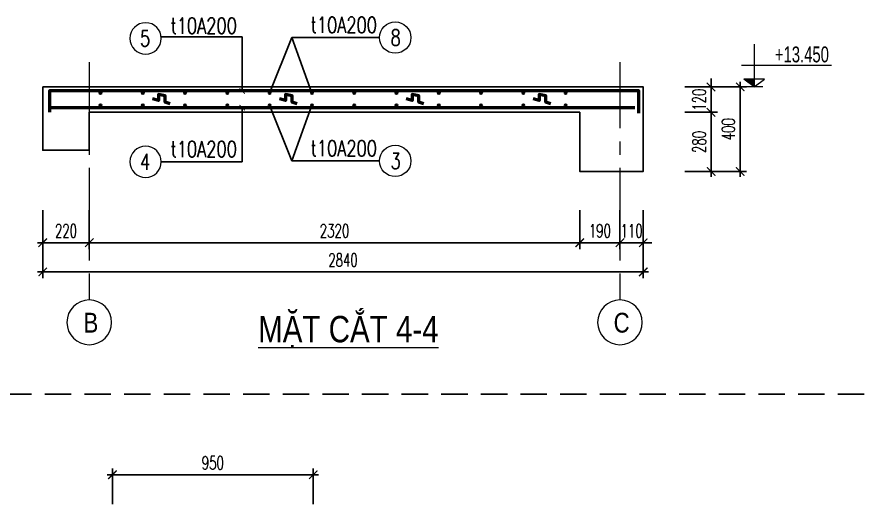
# Model space of a CAD drawing. Header units: millimetres. Extents: x -529861 to -223882, y -171969 to 61504.
# Drawn here: x -328090 to -324070, y -45071 to -42766 of the extents above; entities that cross this region are included whole.
import ezdxf
from ezdxf.enums import TextEntityAlignment as Align

# ---------------------------------------------------------------- set-up
doc = ezdxf.new("R2010")
doc.units = ezdxf.units.MM
doc.header["$LTSCALE"] = 5000
for name, pattern in [('$0$HIDDEN', [0.375, 0.25, -0.125]), ('CENTER', [2, 1.25, -0.25, 0.25, -0.25]), ('CENTER2', [1.125, 0.75, -0.125, 0.125, -0.125]), ('HIDDEN', [0.375, 0.25, -0.125])]:
    doc.linetypes.add(name, pattern=pattern)
doc.layers.get('Defpoints').update_dxf_attribs({"color": 143})
for name, color, linetype, lineweight in [('KC-CENTER', 5, 'CENTER2', 15), ('KC-DIM', 1, 'Continuous', 20), ('KC-LEADER', 153, 'Continuous', 20), ('KC-NET THUONG', 255, 'Continuous', 18), ('KC-NETMANH', 8, 'Continuous', 20), ('KC-TEXT', 4, 'Continuous', 20), ('KTV-KT-TEXT CHU', 7, 'Continuous', 9), ('S- Rien', 3, 'Continuous', 50), ('S-Concrete', 4, 'Continuous', 25), ('S-dims', 8, 'Continuous', 18)]:
    doc.layers.add(name, color=color, linetype=linetype, lineweight=lineweight)
for name, color, linetype in [('KCS_AXIS', 18, 'CENTER'), ('KCS_HIDDEN', 8, 'HIDDEN'), ('KCS_SNODE', 6, 'Continuous'), ('KCS_STEEL', 4, 'Continuous')]:
    doc.layers.add(name, color=color, linetype=linetype)
doc.styles.add('$0$Arial', font='arial.ttf')
doc.styles.add('ARIAL', font='arial.ttf')
doc.styles.add('CHUC HOA MANH', font='chhbg.shx', dxfattribs={"width": 0.65})
doc.styles.add('VNCC-Arial', font='arial.ttf', dxfattribs={"width": 0.75})
doc.styles.add('VNCC-vnsimli', font='vnsimli.shx', dxfattribs={"width": 0.75})
doc.styles.add('vnsimli', font='vnsimli.shx')
doc.styles.add('vnsimpli', font='vnsimli.shx', dxfattribs={"width": 0.65})
doc.dimstyles.new('DIM75X2', dxfattribs={"dimtxt": 187.5, "dimasz": 80, "dimexe": 60, "dimexo": 0, "dimgap": 50, "dimtad": 1, "dimdec": 0, "dimlfac": 0.5, "dimzin": 0, "dimdsep": 46, "dimtxsty": 'VNCC-Arial', "dimblk1": 'ARCHTICK', "dimblk2": 'ARCHTICK', "dimsah": 1, "dimcen": 150, "dimdle": 60, "dimclrd": 256, "dimclre": 256, "dimclrt": 4, "dimadec": 0, "dimazin": 0, "dimtfac": 1, "dimtdec": 0, "dimtix": 1, "dimtmove": 2, "dimatfit": 3, "dimfxl": 1, "dimtvp": 0.833333, "dimtolj": 1, "dimtzin": 0, "dimarcsym": 0})
doc.dimstyles.new('KCS_DIM75', dxfattribs={"dimscale": 75, "dimtxt": 2.5, "dimasz": 1.6, "dimexe": 1.2, "dimexo": 0, "dimgap": 1, "dimtad": 1, "dimdec": 0, "dimzin": 0, "dimdsep": 46, "dimtxsty": 'vnsimpli', "dimblk": 'ARCHTICK', "dimcen": 0, "dimdle": 1, "dimclrd": 256, "dimclre": 256, "dimclrt": 2, "dimadec": 0, "dimazin": 0, "dimtfac": 1, "dimtdec": 0, "dimtix": 1, "dimtmove": 2, "dimatfit": 3, "dimfxl": 1, "dimtolj": 1, "dimtzin": 0, "dimarcsym": 0})

# ---------------------------------------------------------------- blocks, each defined once
blk = doc.blocks.new('_ArchTick')
at = {"color": 0, "linetype": 'ByBlock', "const_width": 0.15}
blk.add_lwpolyline([(-0.5, -0.5), (0.5, 0.5)], dxfattribs=at)
blk = doc.blocks.new('*D562')
at = {"layer": 'Defpoints', "color": 0, "linetype": 'ByBlock', "ltscale": 1500, "transparency": 16777216}
for p in [(-327968.6, -43679.9), (-325128.6, -43679.9), (-325128.6, -43972.7)]:
    blk.add_point(p, dxfattribs=at)
at = {"layer": 'S-dims', "linetype": 'ByBlock', "lineweight": -2, "ltscale": 1500, "transparency": 16777216}
for p, q in [((-327968.6, -43679.9), (-327968.6, -44002.7)), ((-325128.6, -43679.9), (-325128.6, -44002.7)), ((-327993.6, -43972.7), (-325103.6, -43972.7))]:
    blk.add_line(p, q, dxfattribs=at)
at = {"layer": 'S-dims', "linetype": 'ByBlock', "lineweight": -2, "ltscale": 1500, "transparency": 16777216, "xscale": 40, "yscale": 40, "zscale": 40, "rotation": 180}
blk.add_blockref('_ArchTick', (-327968.6, -43972.7), dxfattribs=at)
at = {"layer": 'S-dims', "linetype": 'ByBlock', "lineweight": -2, "ltscale": 1500, "transparency": 16777216, "xscale": 40, "yscale": 40, "zscale": 40}
blk.add_blockref('_ArchTick', (-325128.6, -43972.7), dxfattribs=at)
at = {"layer": 'S-dims', "color": 2, "linetype": 'ByBlock', "ltscale": 1500, "transparency": 16777216, "insert": (-326548.6, -43916.5), "char_height": 62.5, "attachment_point": 5, "style": 'vnsimpli'}
blk.add_mtext('\\A1;2840', dxfattribs=at)
blk = doc.blocks.new('$0$A$C73BF527F')
at = {"layer": 'KTV-KT-TEXT CHU'}
blk.add_circle((-375, 0), 375, dxfattribs=at)
at = {"layer": 'KTV-KT-TEXT CHU', "linetype": '$0$HIDDEN', "style": '$0$Arial', "width": 0.8}
blk.add_attdef('KI-HIEU', text='', height=450, dxfattribs=at).set_placement((-375, 0), align=Align.MIDDLE_CENTER)
blk = doc.blocks.new('*D563')
at = {"layer": 'Defpoints', "color": 0, "linetype": 'ByBlock', "ltscale": 1500, "transparency": 16777216}
for p in [(-327748.6, -43679.9), (-325428.6, -43679.9), (-327748.6, -43834.5)]:
    blk.add_point(p, dxfattribs=at)
at = {"layer": 'S-dims', "linetype": 'ByBlock', "lineweight": -2, "ltscale": 1500, "transparency": 16777216}
for p, q in [((-327748.6, -43679.9), (-327748.6, -43864.5)), ((-325428.6, -43679.9), (-325428.6, -43864.5)), ((-325403.6, -43834.5), (-327773.6, -43834.5))]:
    blk.add_line(p, q, dxfattribs=at)
at = {"layer": 'S-dims', "linetype": 'ByBlock', "lineweight": -2, "ltscale": 1500, "transparency": 16777216, "xscale": 40, "yscale": 40, "zscale": 40, "rotation": 180}
blk.add_blockref('_ArchTick', (-327748.6, -43834.5), dxfattribs=at)
at = {"layer": 'S-dims', "linetype": 'ByBlock', "lineweight": -2, "ltscale": 1500, "transparency": 16777216, "xscale": 40, "yscale": 40, "zscale": 40}
blk.add_blockref('_ArchTick', (-325428.6, -43834.5), dxfattribs=at)
at = {"layer": 'S-dims', "color": 2, "linetype": 'ByBlock', "ltscale": 1500, "transparency": 16777216, "insert": (-326588.6, -43778.3), "char_height": 62.5, "attachment_point": 5, "style": 'vnsimpli'}
blk.add_mtext('\\A1;2320', dxfattribs=at)
blk = doc.blocks.new('*D564')
at = {"layer": 'Defpoints', "color": 0, "linetype": 'ByBlock', "ltscale": 1500, "transparency": 16777216}
for p in [(-327968.6, -43679.9), (-327748.6, -43679.9), (-327968.6, -43834.5)]:
    blk.add_point(p, dxfattribs=at)
at = {"layer": 'S-dims', "linetype": 'ByBlock', "lineweight": -2, "ltscale": 1500, "transparency": 16777216}
for p, q in [((-327968.6, -43679.9), (-327968.6, -43864.5)), ((-327748.6, -43679.9), (-327748.6, -43864.5)), ((-327723.6, -43834.5), (-327993.6, -43834.5))]:
    blk.add_line(p, q, dxfattribs=at)
at = {"layer": 'S-dims', "linetype": 'ByBlock', "lineweight": -2, "ltscale": 1500, "transparency": 16777216, "xscale": 40, "yscale": 40, "zscale": 40, "rotation": 180}
blk.add_blockref('_ArchTick', (-327968.6, -43834.5), dxfattribs=at)
at = {"layer": 'S-dims', "linetype": 'ByBlock', "lineweight": -2, "ltscale": 1500, "transparency": 16777216, "xscale": 40, "yscale": 40, "zscale": 40}
blk.add_blockref('_ArchTick', (-327748.6, -43834.5), dxfattribs=at)
at = {"layer": 'S-dims', "color": 2, "linetype": 'ByBlock', "ltscale": 1500, "transparency": 16777216, "insert": (-327858.6, -43778.3), "char_height": 62.5, "attachment_point": 5, "style": 'vnsimpli'}
blk.add_mtext('\\A1;220', dxfattribs=at)
blk = doc.blocks.new('*D565')
at = {"layer": 'Defpoints', "color": 0, "linetype": 'ByBlock', "ltscale": 1500, "transparency": 16777216}
for p in [(-325428.6, -43679.9), (-325238.6, -43679.9), (-325238.6, -43834.5)]:
    blk.add_point(p, dxfattribs=at)
at = {"layer": 'S-dims', "linetype": 'ByBlock', "lineweight": -2, "ltscale": 1500, "transparency": 16777216}
for p, q in [((-325428.6, -43679.9), (-325428.6, -43864.5)), ((-325238.6, -43679.9), (-325238.6, -43864.5)), ((-325453.6, -43834.5), (-325213.6, -43834.5))]:
    blk.add_line(p, q, dxfattribs=at)
at = {"layer": 'S-dims', "linetype": 'ByBlock', "lineweight": -2, "ltscale": 1500, "transparency": 16777216, "xscale": 40, "yscale": 40, "zscale": 40, "rotation": 180}
blk.add_blockref('_ArchTick', (-325428.6, -43834.5), dxfattribs=at)
at = {"layer": 'S-dims', "linetype": 'ByBlock', "lineweight": -2, "ltscale": 1500, "transparency": 16777216, "xscale": 40, "yscale": 40, "zscale": 40}
blk.add_blockref('_ArchTick', (-325238.6, -43834.5), dxfattribs=at)
at = {"layer": 'S-dims', "color": 2, "linetype": 'ByBlock', "ltscale": 1500, "transparency": 16777216, "insert": (-325333.6, -43778.3), "char_height": 62.5, "attachment_point": 5, "style": 'vnsimpli'}
blk.add_mtext('\\A1;190', dxfattribs=at)
blk = doc.blocks.new('*D566')
at = {"layer": 'Defpoints', "color": 0, "linetype": 'ByBlock', "ltscale": 1500, "transparency": 16777216}
for p in [(-325238.6, -43679.9), (-325128.6, -43679.9), (-325128.6, -43834.5)]:
    blk.add_point(p, dxfattribs=at)
at = {"layer": 'S-dims', "linetype": 'ByBlock', "lineweight": -2, "ltscale": 1500, "transparency": 16777216}
for p, q in [((-325238.6, -43679.9), (-325238.6, -43864.5)), ((-325128.6, -43679.9), (-325128.6, -43864.5)), ((-325238.6, -43834.5), (-325278.6, -43834.5)), ((-325238.6, -43834.5), (-325128.6, -43834.5)), ((-325128.6, -43834.5), (-325088.6, -43834.5))]:
    blk.add_line(p, q, dxfattribs=at)
at = {"layer": 'S-dims', "linetype": 'ByBlock', "lineweight": -2, "ltscale": 1500, "transparency": 16777216, "xscale": 40, "yscale": 40, "zscale": 40}
blk.add_blockref('_ArchTick', (-325238.6, -43834.5), dxfattribs=at)
at = {"layer": 'S-dims', "linetype": 'ByBlock', "lineweight": -2, "ltscale": 1500, "transparency": 16777216, "xscale": 40, "yscale": 40, "zscale": 40, "rotation": 180}
blk.add_blockref('_ArchTick', (-325128.6, -43834.5), dxfattribs=at)
at = {"layer": 'S-dims', "color": 2, "linetype": 'ByBlock', "ltscale": 1500, "transparency": 16777216, "insert": (-325183.6, -43778.3), "char_height": 62.5, "attachment_point": 5, "style": 'vnsimpli'}
blk.add_mtext('\\A1;110', dxfattribs=at)
blk = doc.blocks.new('KCS_SNODE')
at = {"layer": 'KCS_SNODE'}
blk.add_hatch(color=256, dxfattribs=at).paths.add_polyline_path([(-10, 0, 1), (10, 0, 1)])
blk.add_circle((0, 0), 10, dxfattribs=at)
blk = doc.blocks.new('*U488')
at = {"layer": 'KCS_STEEL', "xscale": 2.4, "yscale": 2.4, "zscale": 2.4}
blk.add_blockref('KCS_SNODE', (0, 0), dxfattribs=at)
blk = doc.blocks.new('*U537')
at = {"layer": 'KC-DIM', "color": 0, "linetype": 'ByBlock', "lineweight": -2, "transparency": 16777216, "xscale": 0.25, "yscale": 0.25, "zscale": 0.25}
blk.add_blockref('*U488', (0, 0), dxfattribs=at)
blk = doc.blocks.new('*U538')
at = {"layer": 'KCS_AXIS', "color": 0, "linetype": 'ByBlock', "lineweight": -2, "transparency": 16777216}
for p in [(0, 0), (200, 0), (400, 0), (600, 0), (800, 0), (1000, 0), (1200, 0), (1400, 0), (1600, 0), (1800, 0), (2000, 0), (2200, 0)]:
    blk.add_blockref('*U537', p, dxfattribs=at)
blk = doc.blocks.new('Ghi chu thep')
at = {"layer": 'KC-TEXT', "color": 7, "ltscale": 10}
blk.add_circle((-107.7, 0), 95.2, dxfattribs=at)
at = {"layer": 'KC-TEXT', "color": 7, "ltscale": 3, "style": 'VNCC-vnsimli', "width": 0.7}
blk.add_attdef('NHAPSL', text='', height=96.2, dxfattribs=at).set_placement((37, -18.6), align=Align.BOTTOM_LEFT)
at = {"layer": 'KC-TEXT', "color": 7, "ltscale": 3, "style": 'vnsimli', "width": 0.75}
blk.add_attdef('ID', text='', height=96.2, dxfattribs=at).set_placement((-31.6, 47.3), align=Align.MIDDLE_CENTER)
blk = doc.blocks.new('*U539')
at = {"layer": 'S- Rien'}
blk.add_lwpolyline([(-41.9, -21.8), (-18.3, -15.3), (-18.3, 15.5), (13.5, 21.8), (13.5, -6.7), (41.9, 1)], dxfattribs=at)
blk = doc.blocks.new('*U540')
at = {"layer": 'S- Rien', "color": 0, "linetype": 'ByBlock', "lineweight": -2, "transparency": 16777216}
for p in [(0, 0), (600, 0), (1200, 0), (1800, 0)]:
    blk.add_blockref('*U539', p, dxfattribs=at)
blk = doc.blocks.new('*D568')
at = {"layer": 'Defpoints', "color": 0, "linetype": 'ByBlock', "ltscale": 1500, "transparency": 16777216}
for p in [(-324931.4, -43097.5), (-324931.4, -43217.5), (-324807.7, -43217.5)]:
    blk.add_point(p, dxfattribs=at)
at = {"layer": 'S-dims', "linetype": 'ByBlock', "lineweight": -2, "ltscale": 1500, "transparency": 16777216}
for p, q in [((-324807.7, -43097.5), (-324807.7, -43057.5)), ((-324931.4, -43097.5), (-324777.7, -43097.5)), ((-324807.7, -43097.5), (-324807.7, -43217.5)), ((-324931.4, -43217.5), (-324777.7, -43217.5)), ((-324807.7, -43217.5), (-324807.7, -43257.5))]:
    blk.add_line(p, q, dxfattribs=at)
at = {"layer": 'S-dims', "linetype": 'ByBlock', "lineweight": -2, "ltscale": 1500, "transparency": 16777216, "xscale": 40, "yscale": 40, "zscale": 40}
for p, rotation in [((-324807.7, -43097.5), 270), ((-324807.7, -43217.5), 90)]:
    blk.add_blockref('_ArchTick', p, dxfattribs=dict(at, rotation=rotation))
at = {"layer": 'S-dims', "color": 2, "linetype": 'ByBlock', "ltscale": 1500, "transparency": 16777216, "insert": (-324863.9, -43157.5), "char_height": 62.5, "attachment_point": 5, "rotation": 90, "style": 'vnsimpli'}
blk.add_mtext('\\A1;120', dxfattribs=at)
blk = doc.blocks.new('*D569')
at = {"layer": 'Defpoints', "color": 0, "linetype": 'ByBlock', "ltscale": 1500, "transparency": 16777216}
for p in [(-324931.4, -43217.5), (-324931.4, -43497.5), (-324807.7, -43497.5)]:
    blk.add_point(p, dxfattribs=at)
at = {"layer": 'S-dims', "linetype": 'ByBlock', "lineweight": -2, "ltscale": 1500, "transparency": 16777216}
for p, q in [((-324807.7, -43192.5), (-324807.7, -43522.5)), ((-324931.4, -43217.5), (-324777.7, -43217.5)), ((-324931.4, -43497.5), (-324777.7, -43497.5))]:
    blk.add_line(p, q, dxfattribs=at)
at = {"layer": 'S-dims', "linetype": 'ByBlock', "lineweight": -2, "ltscale": 1500, "transparency": 16777216, "xscale": 40, "yscale": 40, "zscale": 40}
for p, rotation in [((-324807.7, -43217.5), 90), ((-324807.7, -43497.5), 270)]:
    blk.add_blockref('_ArchTick', p, dxfattribs=dict(at, rotation=rotation))
at = {"layer": 'S-dims', "color": 2, "linetype": 'ByBlock', "ltscale": 1500, "transparency": 16777216, "insert": (-324863.9, -43357.5), "char_height": 62.5, "attachment_point": 5, "rotation": 90, "style": 'vnsimpli'}
blk.add_mtext('\\A1;280', dxfattribs=at)
blk = doc.blocks.new('*D570')
at = {"layer": 'Defpoints', "color": 0, "linetype": 'ByBlock', "ltscale": 1500, "transparency": 16777216}
for p in [(-324931.4, -43097.5), (-324669.7, -43097.5), (-324931.4, -43497.5)]:
    blk.add_point(p, dxfattribs=at)
at = {"layer": 'S-dims', "linetype": 'ByBlock', "lineweight": -2, "ltscale": 1500, "transparency": 16777216}
for p, q in [((-324669.7, -43522.5), (-324669.7, -43072.5)), ((-324931.4, -43097.5), (-324639.7, -43097.5)), ((-324931.4, -43497.5), (-324639.7, -43497.5))]:
    blk.add_line(p, q, dxfattribs=at)
at = {"layer": 'S-dims', "linetype": 'ByBlock', "lineweight": -2, "ltscale": 1500, "transparency": 16777216, "xscale": 40, "yscale": 40, "zscale": 40}
for p, rotation in [((-324669.7, -43097.5), 90), ((-324669.7, -43497.5), 270)]:
    blk.add_blockref('_ArchTick', p, dxfattribs=dict(at, rotation=rotation))
at = {"layer": 'S-dims', "color": 2, "linetype": 'ByBlock', "ltscale": 1500, "transparency": 16777216, "insert": (-324726, -43297.5), "char_height": 62.5, "attachment_point": 5, "rotation": 90, "style": 'vnsimpli'}
blk.add_mtext('\\A1;400', dxfattribs=at)
blk = doc.blocks.new('cotcao1')
at = {"layer": 'KC-NETMANH'}
for p, q in [((0, 249.1), (0, -250.9)), ((901, 0), (-150, 0)), ((0, -250.9), (-120, -160.7)), ((120, -160.7), (-120, -160.7)), ((0, -250.9), (120, -160.7))]:
    blk.add_line(p, q, dxfattribs=at)
blk.add_lwpolyline([(98.7, -250.9), (-223.7, -250.9)], dxfattribs=at)
blk.add_solid([(0, -250.9), (0, -160.7), (-120, -160.7)], dxfattribs=at)
at = {"layer": 'KC-TEXT', "style": 'CHUC HOA MANH', "width": 0.7}
for tag, height, p in [('%%P0.000', 200, (1360, 36.9)), ('TANG1', 150, (1169.1, -238.8))]:
    blk.add_attdef(tag, text='', height=height, dxfattribs=at).set_placement(p, align=Align.RIGHT)
blk = doc.blocks.new('*D657')
at = {"layer": 'Defpoints', "color": 0, "linetype": 'ByBlock', "ltscale": 1500, "transparency": 16777216}
for p in [(-327639.1, -44932.7), (-327639.1, -45071.2), (-326689.1, -45071.2)]:
    blk.add_point(p, dxfattribs=at)
at = {"layer": 'S-dims', "linetype": 'ByBlock', "lineweight": -2, "ltscale": 1500, "transparency": 16777216}
for p, q in [((-327639.1, -45071.2), (-327639.1, -44902.7)), ((-326689.1, -45071.2), (-326689.1, -44902.7)), ((-326664.1, -44932.7), (-327664.1, -44932.7))]:
    blk.add_line(p, q, dxfattribs=at)
at = {"layer": 'S-dims', "linetype": 'ByBlock', "lineweight": -2, "ltscale": 1500, "transparency": 16777216, "xscale": 40, "yscale": 40, "zscale": 40, "rotation": 180}
blk.add_blockref('_ArchTick', (-327639.1, -44932.7), dxfattribs=at)
at = {"layer": 'S-dims', "linetype": 'ByBlock', "lineweight": -2, "ltscale": 1500, "transparency": 16777216, "xscale": 40, "yscale": 40, "zscale": 40}
blk.add_blockref('_ArchTick', (-326689.1, -44932.7), dxfattribs=at)
at = {"layer": 'S-dims', "color": 2, "linetype": 'ByBlock', "ltscale": 1500, "transparency": 16777216, "insert": (-327164.1, -44876.5), "char_height": 62.5, "attachment_point": 5, "style": 'vnsimpli'}
blk.add_mtext('\\A1;950', dxfattribs=at)

msp = doc.modelspace()

# ---------------------------------------------------------------- linework, layer by layer
at = {"layer": 'KC-CENTER', "linetype": 'CENTER', "ltscale": 0.05}
for p, q in [((-327748.55, -42980.67), (-327748.55, -44105.69)), ((-325238.55, -42980.67), (-325238.55, -44105.69))]:
    msp.add_line(p, q, dxfattribs=at)
at = {"layer": 'KCS_HIDDEN', "ltscale": 0.1}
msp.add_line((-332646.2, -44551.31), (-324070.16, -44551.31), dxfattribs=at)
at = {"layer": 'S- Rien'}
for points in [[(-325148.76, -43220.74), (-325148.76, -43116.39), (-327935.86, -43116.39), (-327935.86, -43216.39)], [(-325167.67, -43196.39), (-327942.9, -43196.39)]]:
    msp.add_lwpolyline(points, dxfattribs=at)
at = {"layer": 'S-Concrete'}
msp.add_lwpolyline([(-327968.55, -43097.32), (-327968.55, -43397.32), (-327748.55, -43397.32), (-327748.55, -43217.32), (-325428.55, -43217.32), (-325428.55, -43497.32), (-325128.55, -43497.32), (-325128.55, -43097.32), (-327968.55, -43097.32)], dxfattribs=at)

# ---------------------------------------------------------------- block references
at = {"layer": 'KC-DIM', "color": 0, "linetype": 'ByBlock', "lineweight": -2, "transparency": 16777216, "xscale": 0.25, "yscale": 0.25, "zscale": 0.25}
for p in [(-327695.37, -43126.34), (-327495.37, -43126.34), (-327295.37, -43126.34), (-327095.37, -43126.34), (-326895.37, -43126.34), (-326695.37, -43126.34), (-326495.37, -43126.34), (-326295.37, -43126.34), (-326095.37, -43126.34), (-325895.37, -43126.34), (-325695.37, -43126.34), (-325495.37, -43126.34)]:
    msp.add_blockref('*U488', p, dxfattribs=at)
at = {"layer": 'KC-NET THUONG'}
ref = msp.add_blockref('cotcao1', (-324603.38, -42995.87), dxfattribs=dict(at, xscale=0.4049999999115244, yscale=0.4049999999115244, zscale=0.4049999999115244))
ref.add_attrib('%%P0.000', '+13.450', dxfattribs={"layer": 'KC-TEXT', "height": 75, "style": 'CHUC HOA MANH', "width": 0.7}).set_placement((-324250.23, -42980.92, 0), align=Align.RIGHT)
at = {"layer": 'KC-TEXT'}
ref = msp.add_blockref('Ghi chu thep', (-327566.13, -42867.76), dxfattribs=dict(at, xscale=-0.7796257795998827, yscale=0.7796257795998827, zscale=0.7796257795998827))
ref.add_attrib('ID', '5', dxfattribs={"ltscale": 3, "height": 75, "style": 'vnsimli', "width": 0.75}).set_placement((-327484.24, -42867.76), align=Align.MIDDLE_CENTER)
ref.add_attrib('NHAPSL', 't10A200', dxfattribs={"ltscale": 3, "height": 75, "style": 'vnsimli', "width": 0.75}).set_placement((-327050.43, -42867.76), align=Align.BOTTOM_RIGHT)
ref = msp.add_blockref('Ghi chu thep', (-326217.56, -42863.81), dxfattribs=dict(at, xscale=0.7796257795998827, yscale=0.7796257795998827, zscale=0.7796257795998827))
ref.add_attrib('ID', '8', dxfattribs={"ltscale": 3, "height": 75, "style": 'vnsimli', "width": 0.75}).set_placement((-326299.44, -42863.81), align=Align.MIDDLE_CENTER)
ref.add_attrib('NHAPSL', 't10A200', dxfattribs={"ltscale": 3, "height": 75, "style": 'vnsimli', "width": 0.75}).set_placement((-326387.72, -42863.81), align=Align.BOTTOM_RIGHT)
ref = msp.add_blockref('Ghi chu thep', (-327566.13, -43451.65), dxfattribs=dict(at, xscale=-0.7796257795998827, yscale=0.7796257795998827, zscale=0.7796257795998827))
ref.add_attrib('ID', '4', dxfattribs={"ltscale": 3, "height": 75, "style": 'vnsimli', "width": 0.75}).set_placement((-327484.24, -43451.65), align=Align.MIDDLE_CENTER)
ref.add_attrib('NHAPSL', 't10A200', dxfattribs={"ltscale": 3, "height": 75, "style": 'vnsimli', "width": 0.75}).set_placement((-327050.43, -43451.65), align=Align.BOTTOM_RIGHT)
ref = msp.add_blockref('Ghi chu thep', (-326217.56, -43447.7), dxfattribs=dict(at, xscale=0.7796257795998827, yscale=0.7796257795998827, zscale=0.7796257795998827))
ref.add_attrib('ID', '3', dxfattribs={"ltscale": 3, "height": 75, "style": 'vnsimli', "width": 0.75}).set_placement((-326299.44, -43447.7), align=Align.MIDDLE_CENTER)
ref.add_attrib('NHAPSL', 't10A200', dxfattribs={"ltscale": 3, "height": 75, "style": 'vnsimli', "width": 0.75}).set_placement((-326387.72, -43447.7), align=Align.BOTTOM_RIGHT)
at = {"layer": 'KCS_AXIS', "linetype": 'ByBlock'}
msp.add_blockref('*U538', (-327695.37, -43184.39), dxfattribs=at)
at = {"layer": 'KTV-KT-TEXT CHU', "linetype": '$0$HIDDEN'}
ref = msp.add_blockref('$0$A$C73BF527F', (-327748.55, -44317.23), dxfattribs=dict(at, xscale=-0.2820512820721888, yscale=0.2820512820721888, zscale=0.2820512820721888, rotation=90))
ref.add_attrib('KI-HIEU', 'B', dxfattribs={"linetype": 'ByBlock', "height": 93.75, "style": '$0$Arial', "width": 0.8}).set_placement((-327740.73, -44213.1, 0), align=Align.MIDDLE_CENTER)
ref = msp.add_blockref('$0$A$C73BF527F', (-325238.55, -44317.23), dxfattribs=dict(at, xscale=-0.2820512820721888, yscale=0.2820512820721888, zscale=0.2820512820721888, rotation=90))
ref.add_attrib('KI-HIEU', 'C', dxfattribs={"linetype": 'ByBlock', "height": 93.75, "style": '$0$Arial', "width": 0.8}).set_placement((-325230.73, -44213.1, 0), align=Align.MIDDLE_CENTER)
at = {"layer": 'S- Rien', "xscale": -1}
msp.add_blockref('*U540', (-325607.57, -43154.79), dxfattribs=at)

# ---------------------------------------------------------------- texts
at = {"layer": 'KC-TEXT', "style": 'ARIAL', "width": 0.8}
msp.add_text('%%UMẶT CẮT 4-4', height=125, dxfattribs=at).set_placement((-326523.03, -44306), align=Align.CENTER)

# ---------------------------------------------------------------- dimensions: what is measured, and where the dimension line sits
at = {"layer": 'S-dims', "linetype": 'ByBlock', "ltscale": 1500}
for base, p1, p2, picture, middle in [((-324807.66, -43217.48), (-324931.35, -43097.48), (-324931.35, -43217.48), '*D568', (-324863.91, -43157.48)), ((-324669.72, -43097.48), (-324931.35, -43497.48), (-324931.35, -43097.48), '*D570', (-324725.97, -43297.48)), ((-324807.66, -43497.48), (-324931.35, -43217.48), (-324931.35, -43497.48), '*D569', (-324863.91, -43357.48))]:
    dim = msp.add_linear_dim(base=base, p1=p1, p2=p2, angle=90, dimstyle='KCS_DIM75', override={"dimscale": 25}, dxfattribs=at)
    dim.commit()
    dim.dimension.update_dxf_attribs({"geometry": picture, "text_midpoint": middle})
for base, p1, p2, picture, middle in [((-325128.55, -43972.7), (-327968.55, -43679.9), (-325128.55, -43679.9), '*D562', (-326548.55, -43916.45)), ((-327968.55, -43834.52), (-327748.55, -43679.9), (-327968.55, -43679.9), '*D564', (-327858.55, -43778.27)), ((-327748.55, -43834.52), (-325428.55, -43679.9), (-327748.55, -43679.9), '*D563', (-326588.55, -43778.27)), ((-325238.55, -43834.52), (-325428.55, -43679.9), (-325238.55, -43679.9), '*D565', (-325333.55, -43778.27)), ((-325128.55, -43834.52), (-325238.55, -43679.9), (-325128.55, -43679.9), '*D566', (-325183.55, -43778.27)), ((-327639.05, -44932.73), (-326689.05, -45071.24), (-327639.05, -45071.24), '*D657', (-327164.05, -44876.48))]:
    dim = msp.add_linear_dim(base=base, p1=p1, p2=p2, dimstyle='KCS_DIM75', override={"dimscale": 25}, dxfattribs=at)
    dim.commit()
    dim.dimension.update_dxf_attribs({"geometry": picture, "text_midpoint": middle})

# ---------------------------------------------------------------- leaders
at = {"layer": 'KC-LEADER'}
for points, override in [([(-327025.54, -43116.39), (-327025.54, -42859.86), (-327407.95, -42859.86)], {"dimasz": 25, "dimgap": 50, "dimtad": 0, "dimldrblk": 'ArchTick'}), ([(-326895.37, -43127.12), (-326791.05, -42863.81), (-326375.73, -42863.81)], {"dimasz": 25, "dimgap": 50, "dimtad": 0, "dimldrblk": 'DotSmall'}), ([(-326695.37, -43127.12), (-326791.05, -42863.81), (-326375.73, -42863.81)], {"dimasz": 25, "dimgap": 50, "dimtad": 0, "dimldrblk": 'DotSmall'}), ([(-327025.54, -43195.12), (-327025.54, -43451.65), (-327407.95, -43451.65)], {"dimasz": 25, "dimgap": 50, "dimtad": 0, "dimldrblk": 'ArchTick'}), ([(-326895.37, -43184.39), (-326791.05, -43447.7), (-326375.73, -43447.7)], {"dimasz": 25, "dimgap": 50, "dimtad": 0, "dimldrblk": 'DotSmall'}), ([(-326695.37, -43184.39), (-326791.05, -43447.7), (-326375.73, -43447.7)], {"dimasz": 25, "dimgap": 50, "dimtad": 0, "dimldrblk": 'DotSmall'})]:
    msp.add_leader(points, dimstyle='DIM75X2', override=override, dxfattribs=at)

doc.saveas('drawing.dxf')
